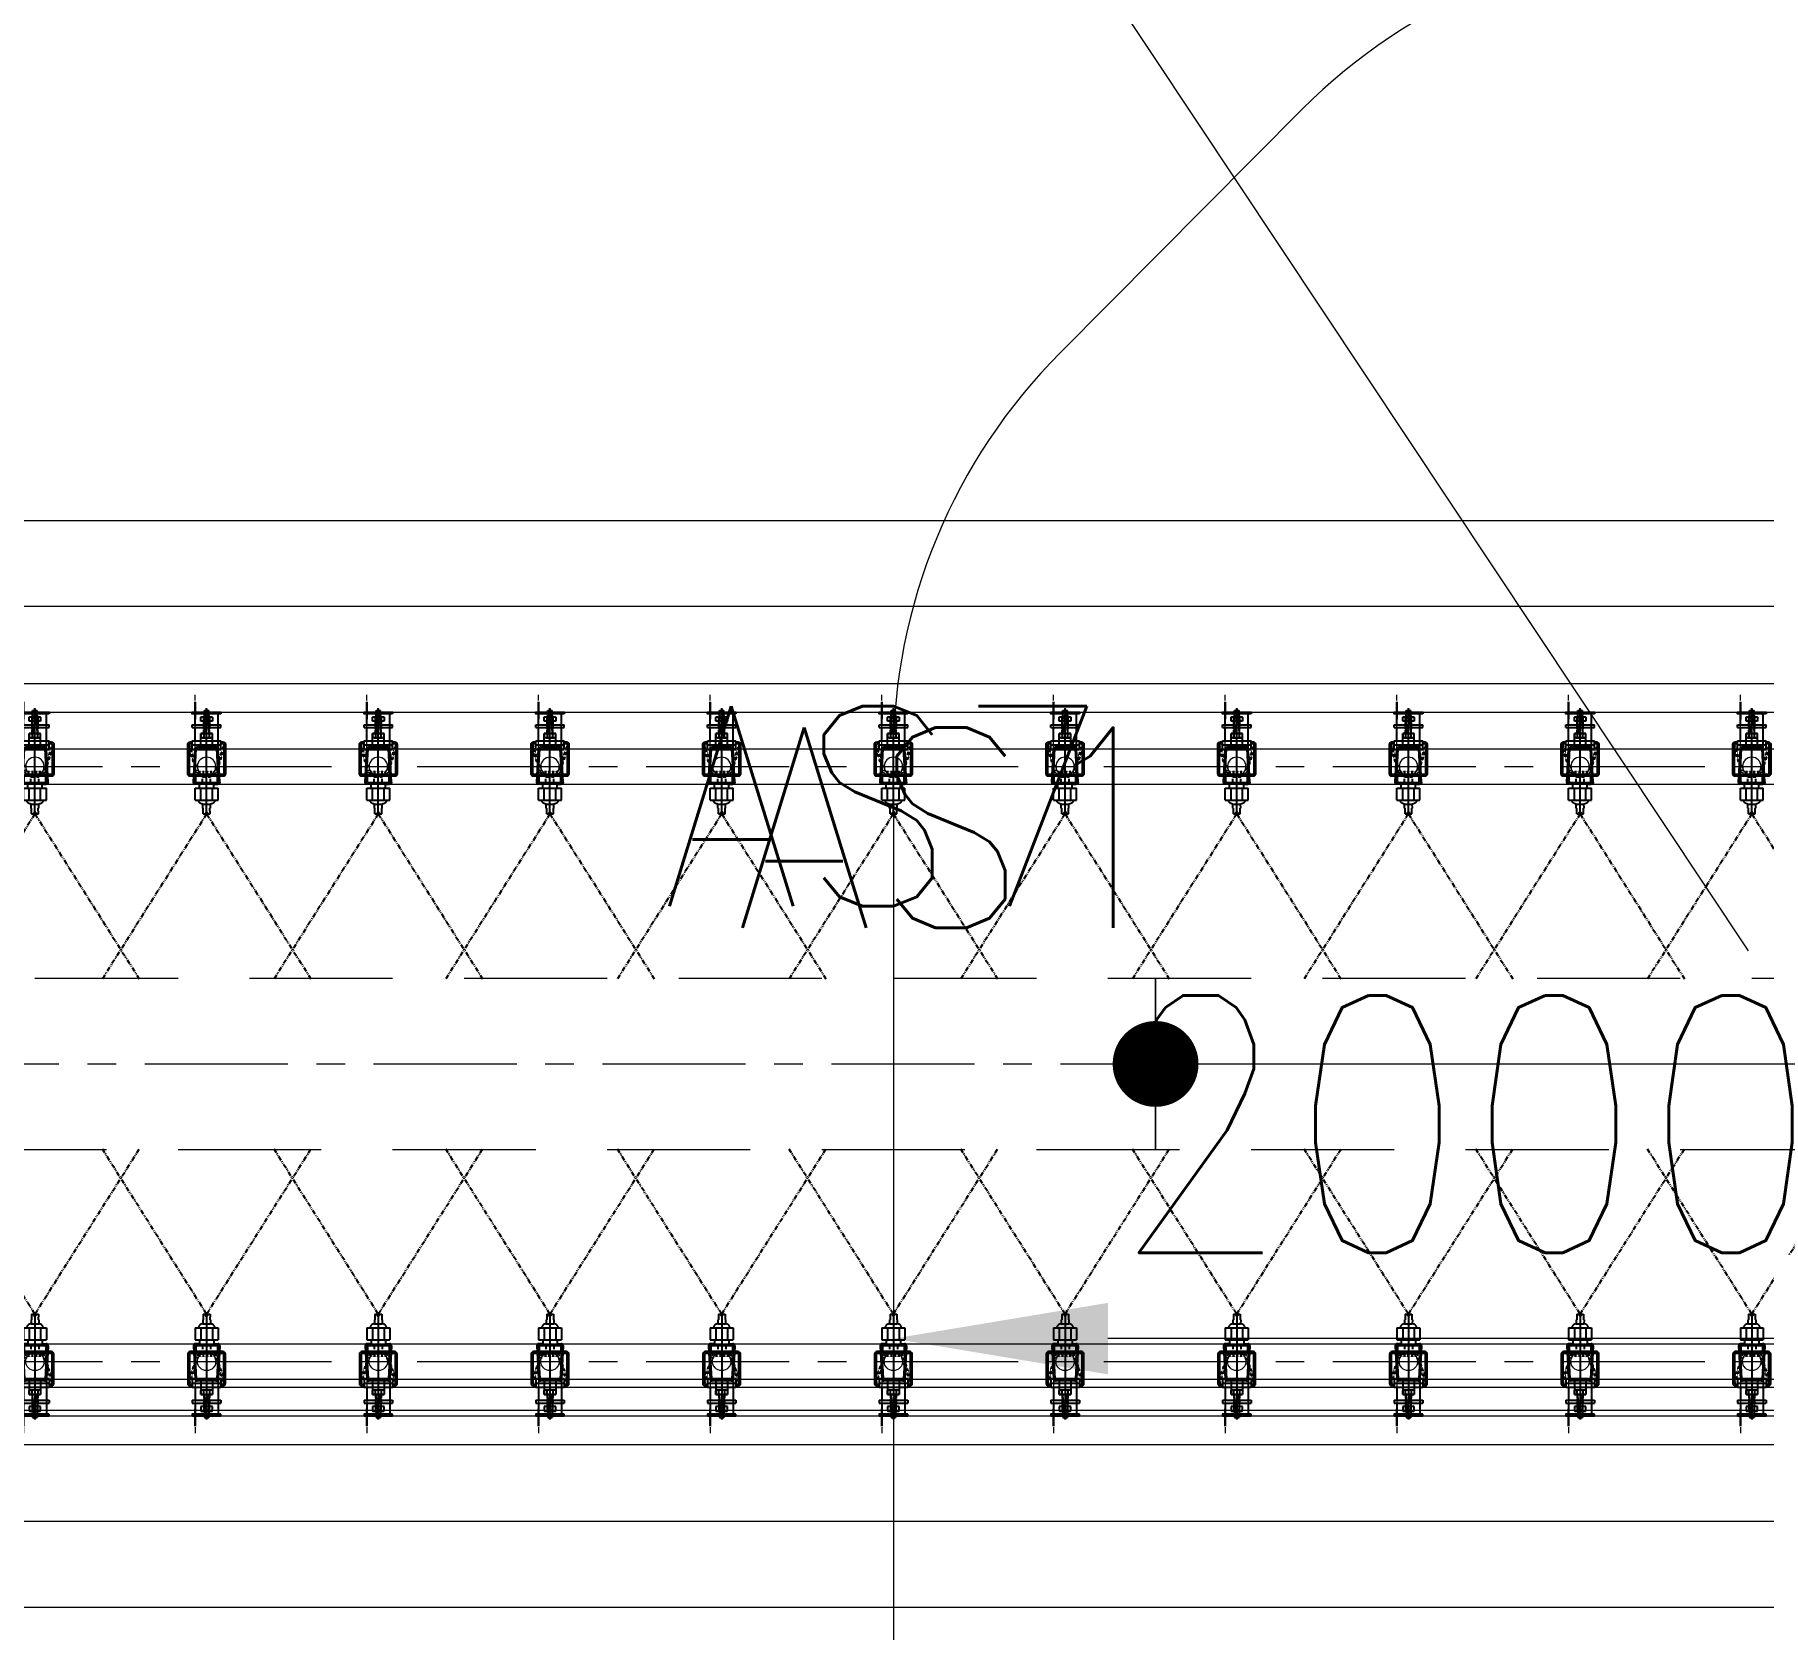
# Model space of a CAD drawing. Header units: inches. Extents: x 702888 to 852715, y 9845 to 271320.
# Drawn here: x 739328 to 742349, y 256216 to 259003 of the extents above; entities that cross this region are included whole.
import ezdxf

# ---------------------------------------------------------------- set-up
doc = ezdxf.new("R2010")
doc.units = ezdxf.units.IN
doc.header["$MEASUREMENT"] = 0
doc.header["$PDMODE"] = 34
for name, pattern in [('CENTER2', [1.125, 0.75, -0.125, 0.125, -0.125]), ('CENTERX2', [4, 2.5, -0.5, 0.5, -0.5]), ('DASHED2', [0.375, 0.25, -0.125]), ('DASHEDX2', [1.5, 1, -0.5]), ('HIDDEN', [9.525, 6.35, -3.175]), ('HIDDEN2', [0.1875, 0.125, -0.0625]), ('PHANTOM2', [31.75, 15.875, -3.175, 3.175, -3.175, 3.175, -3.175])]:
    doc.linetypes.add(name, pattern=pattern)
doc.layers.get('0').update_dxf_attribs({"lineweight": 5})
doc.layers.get('Defpoints').update_dxf_attribs({"lineweight": 5})
doc.layers.add('chain', color=2, linetype='Continuous', lineweight=5)
doc.layers.add('p7', color=253, linetype='Continuous', lineweight=5)
doc.layers.add('Nozzle', color=7, linetype='Continuous')
doc.layers.add('Riser Support', color=7, linetype='Continuous')
doc.styles.add('ROMANS', font='romans.shx', dxfattribs={"width": 0.9})
doc.styles.add('s', font='simplex.shx', dxfattribs={"width": 0.8})
doc.dimstyles.new('mahesh', dxfattribs={"dimscale": 150, "dimtxt": 3, "dimasz": 2.5, "dimexe": 1, "dimexo": 1, "dimgap": 1, "dimtad": 1, "dimdec": 1, "dimzin": 12, "dimtxsty": 's', "dimcen": 2.5, "dimclrd": 1, "dimclre": 1, "dimclrt": 1, "dimadec": 0, "dimazin": 3, "dimtfac": 1, "dimtdec": 1, "dimtmove": 0, "dimatfit": 3, "dimfxl": 1.25, "dimlwd": 13, "dimlwe": 13, "dimarcsym": 0})

# ---------------------------------------------------------------- blocks, each defined once
blk = doc.blocks.new('*D458')
at = {"layer": 'chain', "color": 1, "linetype": 'DASHEDX2', "lineweight": 13, "transparency": 16777216}
for p, q in [((29203.5, 21958.6), (29203.5, 21628.5)), ((31203.5, 21958.6), (31203.5, 21628.5)), ((30828.5, 21778.5), (29578.5, 21778.5))]:
    blk.add_line(p, q, dxfattribs=at)
at = {"layer": 'chain', "color": 1, "linetype": 'DASHEDX2', "transparency": 16777216}
for points in [[(29578.5, 21841), (29578.5, 21716), (29203.5, 21778.5)], [(30828.5, 21841), (30828.5, 21716), (31203.5, 21778.5)]]:
    blk.add_solid(points, dxfattribs=at)
at = {"layer": 'Defpoints', "color": 0, "linetype": 'DASHEDX2', "transparency": 16777216}
for p in [(29203.5, 22108.6), (31203.5, 22108.6), (29203.5, 21778.5)]:
    blk.add_point(p, dxfattribs=at)
at = {"layer": 'chain', "color": 1, "linetype": 'DASHEDX2', "transparency": 16777216, "insert": (30203.5, 22153.5), "char_height": 450, "attachment_point": 5, "style": 's'}
blk.add_mtext('2000', dxfattribs=at)
blk = doc.blocks.new('A$C4D81176E')
at = {"layer": 'Nozzle', "color": 2, "linetype": 'PHANTOM2', "ltscale": 0.5}
for q in [(361.3, 4.7), (361.3, -359.7)]:
    blk.add_line((73, -177.5), q, dxfattribs=at)
at = {"layer": 'Nozzle', "color": 1, "linetype": 'CENTER2', "ltscale": 0.25}
blk.add_line((73, -177.5), (-46.9, -177.5), dxfattribs=at)
at = {"layer": 'Nozzle', "color": 2}
for p, q in [((-43.9, -160.2), (-44, -160.6)), ((-44, -160.6), (-44, -161)), ((-44, -194), (-44, -161)), ((-43.8, -159.8), (-43.9, -160.2)), ((-43.6, -159.4), (-43.8, -159.8)), ((-43.4, -159), (-43.6, -159.4)), ((-43.1, -158.7), (-43.4, -159)), ((-42.8, -158.4), (-43.1, -158.7)), ((-42.5, -158.1), (-42.8, -158.4)), ((-42.1, -157.9), (-42.5, -158.1)), ((-41.8, -157.7), (-42.1, -157.9)), ((-41.9, -160.5), (-42, -160.7)), ((-42, -160.7), (-42, -161)), ((-42, -194), (-42, -161)), ((-41.8, -160.3), (-41.9, -160.5)), ((-41.3, -157.6), (-41.8, -157.7)), ((-41.6, -160), (-41.8, -160.3)), ((-41.5, -159.9), (-41.6, -160)), ((-41.2, -159.7), (-41.5, -159.9)), ((-40.9, -157.5), (-41.3, -157.6)), ((-41, -159.6), (-41.2, -159.7)), ((-40.8, -159.5), (-41, -159.6)), ((-40.5, -157.5), (-40.9, -157.5)), ((-40.5, -159.5), (-40.8, -159.5)), ((17.7, -154.5), (-40.5, -157.5)), ((17.7, -156.5), (-40.5, -159.5)), ((-26.3, -156.8), (-26.3, -158.8)), ((4.2, -158.5), (4.2, -196.5)), ((16.7, -158.5), (4.2, -158.5)), ((16.9, -158.5), (16.7, -158.5)), ((17.2, -158.6), (16.9, -158.5)), ((17.4, -158.7), (17.2, -158.6)), ((17.6, -158.8), (17.4, -158.7)), ((17.8, -159), (17.6, -158.8)), ((18.1, -154.5), (17.7, -154.5)), ((17.9, -156.5), (17.7, -156.5)), ((18, -159.2), (17.8, -159)), ((18.2, -156.6), (17.9, -156.5)), ((18.1, -159.5), (18, -159.2)), ((18.5, -154.6), (18.1, -154.5)), ((18.2, -159.7), (18.1, -159.5)), ((18.4, -156.7), (18.2, -156.6)), ((18.2, -160), (18.2, -159.7)), ((18.2, -160), (18.2, -195)), ((28.2, -165), (18.2, -165)), ((18.6, -156.9), (18.4, -156.7)), ((18.9, -154.7), (18.5, -154.6)), ((18.8, -157), (18.6, -156.9)), ((18.9, -157.3), (18.8, -157)), ((19.3, -154.9), (18.9, -154.7)), ((19.1, -157.5), (18.9, -157.3)), ((19.2, -157.7), (19.1, -157.5)), ((19.2, -158), (19.2, -157.7)), ((19.2, -165), (19.2, -158)), ((19.7, -155.1), (19.3, -154.9)), ((20, -155.4), (19.7, -155.1)), ((20.3, -155.7), (20, -155.4)), ((20.5, -156), (20.3, -155.7)), ((20.8, -156.4), (20.5, -156)), ((20.9, -156.8), (20.8, -156.4)), ((21.1, -157.2), (20.9, -156.8)), ((21.2, -157.6), (21.1, -157.2)), ((21.2, -158), (21.2, -157.6)), ((21.2, -165), (21.2, -158)), ((49, -157.5), (28.2, -157.5)), ((28.2, -157.5), (28.2, -197.5)), ((49, -167.5), (28.2, -167.5)), ((49, -157.5), (49, -197.5)), ((49.6, -162.9), (49, -162.7)), ((50.3, -163), (49.6, -162.9)), ((50.9, -163.3), (50.3, -163)), ((51.5, -163.6), (50.9, -163.3)), ((52.1, -164), (51.5, -163.6)), ((52.6, -164.3), (52.1, -164)), ((53.2, -164.8), (52.6, -164.3)), ((53.7, -165.2), (53.2, -164.8)), ((54.1, -165.8), (53.7, -165.2)), ((54.5, -166.3), (54.1, -165.8)), ((54.9, -166.9), (54.5, -166.3)), ((55.2, -167.5), (54.9, -166.9)), ((55.5, -168.1), (55.2, -167.5)), ((55.6, -168.7), (55.5, -168.1)), ((55.8, -169.4), (55.6, -168.7)), ((56, -170.1), (55.8, -169.4)), ((56, -170.8), (56, -170.1)), ((56, -170.8), (56, -184.3)), ((63, -170.8), (56, -170.8)), ((63, -170.8), (63, -171.7)), ((73, -171.7), (63, -171.7)), ((68.7, -177.5), (73, -174.8)), ((68.7, -177.5), (73, -180.3)), ((73, -171.7), (73, -174.8)), ((73, -180.3), (73, -183.5)), ((-44, -194), (-44, -194.4)), ((-44, -194.4), (-43.9, -194.9)), ((-43.9, -194.9), (-43.8, -195.3)), ((-43.8, -195.3), (-43.6, -195.7)), ((-43.6, -195.7), (-43.4, -196)), ((-43.4, -196), (-43.1, -196.3)), ((-43.1, -196.3), (-42.8, -196.6)), ((-42.8, -196.6), (-42.5, -196.9)), ((-42.5, -196.9), (-42.1, -197.1)), ((-42.1, -197.1), (-41.8, -197.3)), ((-42, -194), (-42, -194.3)), ((-42, -194.3), (-41.9, -194.5)), ((-41.9, -194.5), (-41.8, -194.8)), ((-41.8, -194.8), (-41.6, -195)), ((-41.8, -197.3), (-41.3, -197.4)), ((-41.6, -195), (-41.5, -195.2)), ((-41.5, -195.2), (-41.2, -195.3)), ((-41.3, -197.4), (-40.9, -197.5)), ((-41.2, -195.3), (-41, -195.5)), ((-41, -195.5), (-40.8, -195.5)), ((-40.9, -197.5), (-40.5, -197.5)), ((-40.8, -195.5), (-40.5, -195.5)), ((17.7, -198.5), (-40.5, -195.5)), ((17.7, -200.5), (-40.5, -197.5)), ((-26.3, -196.2), (-26.3, -198.3)), ((16.7, -196.5), (4.2, -196.5)), ((16.7, -196.5), (16.9, -196.5)), ((16.7, -196.5), (16.9, -196.5)), ((16.9, -196.5), (17.2, -196.4)), ((16.9, -196.5), (17.2, -196.4)), ((17.2, -196.4), (17.4, -196.3)), ((17.2, -196.4), (17.4, -196.3)), ((17.4, -196.3), (17.6, -196.2)), ((17.4, -196.3), (17.6, -196.2)), ((17.6, -196.2), (17.8, -196)), ((17.6, -196.2), (17.8, -196)), ((17.7, -198.5), (17.9, -198.5)), ((17.7, -200.5), (18.1, -200.5)), ((17.8, -196), (18, -195.8)), ((17.8, -196), (18, -195.8)), ((17.9, -198.5), (18.2, -198.5)), ((18, -195.8), (18.1, -195.5)), ((18, -195.8), (18.1, -195.5)), ((18.1, -195.5), (18.2, -195.3)), ((18.1, -195.5), (18.2, -195.3)), ((18.1, -200.5), (18.5, -200.4)), ((28.2, -190), (18.2, -190)), ((18.2, -195.3), (18.2, -195)), ((18.2, -195.3), (18.2, -195)), ((18.2, -198.5), (18.4, -198.3)), ((18.4, -198.3), (18.6, -198.2)), ((18.5, -200.4), (18.9, -200.3)), ((18.6, -198.2), (18.8, -198)), ((18.8, -198), (18.9, -197.8)), ((18.9, -197.8), (19.1, -197.5)), ((18.9, -200.3), (19.3, -200.1)), ((19.1, -197.5), (19.2, -197.3)), ((19.2, -190), (19.2, -197)), ((19.2, -197.3), (19.2, -197)), ((19.3, -200.1), (19.7, -199.9)), ((19.7, -199.9), (20, -199.6)), ((20, -199.6), (20.3, -199.3)), ((20.3, -199.3), (20.5, -199)), ((20.5, -199), (20.8, -198.7)), ((20.8, -198.7), (20.9, -198.3)), ((20.9, -198.3), (21.1, -197.9)), ((21.1, -197.9), (21.2, -197.4)), ((21.2, -190), (21.2, -197)), ((21.2, -197.4), (21.2, -197)), ((49, -187.5), (28.2, -187.5)), ((49, -197.5), (28.2, -197.5)), ((49, -192.3), (49.6, -192.2)), ((49.6, -192.2), (50.3, -192)), ((50.3, -192), (50.9, -191.7)), ((50.9, -191.7), (51.5, -191.4)), ((51.5, -191.4), (52.1, -191.1)), ((52.1, -191.1), (52.6, -190.7)), ((52.6, -190.7), (53.2, -190.3)), ((53.2, -190.3), (53.7, -189.8)), ((53.7, -189.8), (54.1, -189.3)), ((54.1, -189.3), (54.5, -188.7)), ((54.5, -188.7), (54.9, -188.2)), ((54.9, -188.2), (55.2, -187.6)), ((55.2, -187.6), (55.4, -187)), ((55.4, -187), (55.6, -186.3)), ((55.6, -186.3), (55.8, -185.7)), ((55.8, -185.7), (55.9, -185)), ((55.9, -185), (56, -184.3)), ((63, -184.4), (56, -184.3)), ((73, -183.5), (63, -183.4)), ((63, -183.4), (63, -184.4))]:
    blk.add_line(p, q, dxfattribs=at)
at = {"layer": 'Nozzle', "color": 8, "linetype": 'HIDDEN'}
for p, q in [((8.2, -170.5), (8.2, -184.5)), ((18.2, -170.5), (8.2, -170.5)), ((18.2, -184.5), (8.2, -184.5))]:
    blk.add_line(p, q, dxfattribs=at)
blk = doc.blocks.new('*U55')
at = {"layer": 'chain', "color": 7, "linetype": 'Continuous'}
blk.add_line((-20, -152.9, 0), (-20, -215, 0), dxfattribs=at)
at = {"layer": 'chain', "color": 5, "linetype": 'DASHEDX2'}
blk.add_line((-20, -238.1, 0), (-20, -248.1, 0), dxfattribs=at)
at = {"layer": 'chain', "color": 7, "linetype": 'Continuous'}
blk.add_circle((0, -123, 0), 16.1, dxfattribs=at)
at = {"layer": 'Riser Support', "color": 1, "linetype": 'CENTER2'}
blk.add_line((0, -139.1, 0), (0, -224.7, 0), dxfattribs=at)
at = {"layer": 'Riser Support', "color": 11}
for p, q in [((-25, -152.9, 0), (-25, -167.9, 0)), ((-25, -152.9, 0), (25, -152.9, 0)), ((-25, -160.9, 0), (25, -160.9, 0)), ((-25, -167.9, 0), (25, -167.9, 0)), ((-20, -167.9, 0), (-20, -190.9, 0)), ((-10, -152.9, 0), (-10, -180.9, 0)), ((-10, -180.9, 0), (-10, -173.7, 0)), ((-10, -180.9, 0), (10, -180.9, 0)), ((10, -180.9, 0), (-10, -180.9, 0)), ((-7.5, -172.9, 0), (7.5, -172.9, 0)), ((-5, -180.9, 0), (-5, -173.7, 0)), ((-4, -195.9, 0), (-4, -180.9, 0)), ((4, -195.9, 0), (4, -180.9, 0)), ((5, -173.7, 0), (5, -180.9, 0)), ((10, -152.9, 0), (10, -180.9, 0)), ((10, -173.7, 0), (10, -180.9, 0)), ((20, -167.9, 0), (20, -190.9, 0)), ((25, -152.9, 0), (25, -167.9, 0)), ((-25, -190.9, 0), (-25, -195.9, 0)), ((-25, -190.9, 0), (25, -190.9, 0)), ((-25, -195.9, 0), (25, -195.9, 0)), ((-10, -201.9, 0), (-10, -209.2, 0)), ((10, -201.9, 0), (-10, -201.9, 0)), ((-7.5, -209.9, 0), (7.5, -209.9, 0)), ((-5, -189, 0), (-5, -209.2, 0)), ((-4, -185.9, 0), (-4, -220.9, 0)), ((4, -185.9, 0), (4, -220.9, 0)), ((5, -209.2, 0), (5, -189, 0)), ((10, -209.2, 0), (10, -201.9, 0)), ((25, -190.9, 0), (25, -195.9, 0)), ((-4, -220.9, 0), (4, -220.9, 0))]:
    blk.add_line(p, q, dxfattribs=at)
at = {"layer": 'Riser Support', "color": 11, "linetype": 'HIDDEN'}
for p, q in [((-5, -180.9, 0), (-5, -195.9, 0)), ((5, -180.9, 0), (5, -195.9, 0))]:
    blk.add_line(p, q, dxfattribs=at)
at = {"layer": 'Riser Support'}
for p, q in [((20, -152.9, 0), (20, -215, 0)), ((-20, -195.9, 0), (-20, -235.9, 0)), ((-20, -195.9, 0), (20, -195.9, 0)), ((-20, -235.9, 0), (-20, -205.9, 0)), ((-4, -211.9, 0), (-4, -205.9, 0)), ((4, -211.9, 0), (4, -205.9, 0))]:
    blk.add_line(p, q, dxfattribs=at)
at = {"layer": 'Riser Support', "color": 1, "linetype": 'CENTER2', "ltscale": 200}
blk.add_line((0, -223.9, 0), (0, -193.9, 0), dxfattribs=at)
at = {"layer": 'Riser Support', "elevation": 0}
for points in [[(25, -165.9), (28.5, -165.9, 0.414214), (33, -161.4), (33, -110.4, 0.414214), (28.5, -105.9), (-28.5, -105.9, 0.414214), (-33, -110.4), (-33, -161.4, 0.414214), (-28.5, -165.9), (-25, -165.9)], [(25, -162.9), (28.5, -162.9, 0.414214), (30, -161.4), (30, -110.4, 0.414214), (28.5, -108.9), (-28.5, -108.9, 0.414214), (-30, -110.4), (-30, -161.4, 0.414214), (-28.5, -162.9), (-25, -162.9)]]:
    blk.add_lwpolyline(points, format="xyb", dxfattribs=at)
at = {"layer": 'Riser Support', "linetype": 'HIDDEN2', "ltscale": 0.75, "elevation": 0}
for points in [[(25, -165.9), (28.5, -165.9, 0.414214), (33, -161.4), (18, -115.4, 0.414214), (13.5, -110.9), (-13.5, -110.9, 0.414214), (-18, -115.4), (-33, -161.4, 0.414214), (-28.5, -165.9), (-25, -165.9)], [(25, -162.9), (28.5, -162.9, 0.414214), (30, -161.4), (15, -115.4, 0.414214), (13.5, -113.9), (-13.5, -113.9, 0.414214), (-15, -115.4), (-30, -161.4, 0.414214), (-28.5, -162.9), (-25, -162.9)]]:
    blk.add_lwpolyline(points, format="xyb", dxfattribs=at)
at = {"layer": 'Riser Support', "elevation": 0}
blk.add_lwpolyline([(25, -215), (-25, -215), (-25, -218), (25, -218), (25, -215)], dxfattribs=at)
at = {"layer": 'Riser Support', "color": 11}
for centre, radius, start, end in [((-7.5, -177.4, 0), 4.44, 55.6903, 124.3097), ((0, -189.5, 0), 16.6, 72.4519, 107.5481), ((7.5, -177.4, 0), 4.44, 55.6903, 124.3097), ((-7.5, -205.5, 0), 4.44, 235.6903, 304.3097), ((0, -193.4, 0), 16.6, 252.4519, 287.5481), ((7.5, -205.5, 0), 4.44, 235.6903, 304.3097)]:
    blk.add_arc(centre, radius, start, end, dxfattribs=at)
at = {"color": 0, "linetype": 'ByBlock', "lineweight": -2, "extrusion": (0, 0, -1), "xscale": -1, "zscale": -1, "rotation": 270}
blk.add_blockref('A$C4D81176E', (177.5, -113.2, 0), dxfattribs=at)
blk = doc.blocks.new('*U75')
at = {"layer": 'chain', "color": 0, "linetype": 'ByBlock', "lineweight": -2, "transparency": 16777216}
for p in [(10200, 0), (10500, 0), (10800, 0), (11100, 0), (11400, 0), (11700, 0), (12000, 0), (12300, 0), (12600, 0), (12900, 0), (13200, 0)]:
    blk.add_blockref('*U55', p, dxfattribs=at)
blk = doc.blocks.new('*U66')
at = {"layer": 'chain', "color": 7, "linetype": 'Continuous'}
blk.add_line((-20, -152.9, 0), (-20, -215, 0), dxfattribs=at)
at = {"layer": 'chain', "color": 5, "linetype": 'DASHEDX2'}
blk.add_line((-20, -238.1, 0), (-20, -248.1, 0), dxfattribs=at)
at = {"layer": 'chain', "color": 7, "linetype": 'Continuous'}
blk.add_circle((0, -123, 0), 16.1, dxfattribs=at)
at = {"layer": 'Riser Support', "color": 1, "linetype": 'CENTER2'}
blk.add_line((0, -139.1, 0), (0, -224.7, 0), dxfattribs=at)
at = {"layer": 'Riser Support', "color": 11}
for p, q in [((-25, -152.9, 0), (-25, -167.9, 0)), ((-25, -152.9, 0), (25, -152.9, 0)), ((-25, -160.9, 0), (25, -160.9, 0)), ((-25, -167.9, 0), (25, -167.9, 0)), ((-20, -167.9, 0), (-20, -190.9, 0)), ((-10, -152.9, 0), (-10, -180.9, 0)), ((-10, -180.9, 0), (-10, -173.7, 0)), ((-10, -180.9, 0), (10, -180.9, 0)), ((10, -180.9, 0), (-10, -180.9, 0)), ((-7.5, -172.9, 0), (7.5, -172.9, 0)), ((-5, -180.9, 0), (-5, -173.7, 0)), ((-4, -195.9, 0), (-4, -180.9, 0)), ((4, -195.9, 0), (4, -180.9, 0)), ((5, -173.7, 0), (5, -180.9, 0)), ((10, -152.9, 0), (10, -180.9, 0)), ((10, -173.7, 0), (10, -180.9, 0)), ((20, -167.9, 0), (20, -190.9, 0)), ((25, -152.9, 0), (25, -167.9, 0)), ((-25, -190.9, 0), (-25, -195.9, 0)), ((-25, -190.9, 0), (25, -190.9, 0)), ((-25, -195.9, 0), (25, -195.9, 0)), ((-10, -201.9, 0), (-10, -209.2, 0)), ((10, -201.9, 0), (-10, -201.9, 0)), ((-7.5, -209.9, 0), (7.5, -209.9, 0)), ((-5, -189, 0), (-5, -209.2, 0)), ((-4, -185.9, 0), (-4, -220.9, 0)), ((4, -185.9, 0), (4, -220.9, 0)), ((5, -209.2, 0), (5, -189, 0)), ((10, -209.2, 0), (10, -201.9, 0)), ((25, -190.9, 0), (25, -195.9, 0)), ((-4, -220.9, 0), (4, -220.9, 0))]:
    blk.add_line(p, q, dxfattribs=at)
at = {"layer": 'Riser Support', "color": 11, "linetype": 'HIDDEN'}
for p, q in [((-5, -180.9, 0), (-5, -195.9, 0)), ((5, -180.9, 0), (5, -195.9, 0))]:
    blk.add_line(p, q, dxfattribs=at)
at = {"layer": 'Riser Support'}
for p, q in [((20, -152.9, 0), (20, -215, 0)), ((-20, -195.9, 0), (-20, -235.9, 0)), ((-20, -195.9, 0), (20, -195.9, 0)), ((-20, -235.9, 0), (-20, -205.9, 0)), ((-4, -211.9, 0), (-4, -205.9, 0)), ((4, -211.9, 0), (4, -205.9, 0))]:
    blk.add_line(p, q, dxfattribs=at)
at = {"layer": 'Riser Support', "color": 1, "linetype": 'CENTER2', "ltscale": 200}
blk.add_line((0, -223.9, 0), (0, -193.9, 0), dxfattribs=at)
at = {"layer": 'Riser Support', "elevation": 0}
for points in [[(25, -165.9), (28.5, -165.9, 0.414214), (33, -161.4), (33, -110.4, 0.414214), (28.5, -105.9), (-28.5, -105.9, 0.414214), (-33, -110.4), (-33, -161.4, 0.414214), (-28.5, -165.9), (-25, -165.9)], [(25, -162.9), (28.5, -162.9, 0.414214), (30, -161.4), (30, -110.4, 0.414214), (28.5, -108.9), (-28.5, -108.9, 0.414214), (-30, -110.4), (-30, -161.4, 0.414214), (-28.5, -162.9), (-25, -162.9)]]:
    blk.add_lwpolyline(points, format="xyb", dxfattribs=at)
at = {"layer": 'Riser Support', "linetype": 'HIDDEN2', "ltscale": 0.75, "elevation": 0}
for points in [[(25, -165.9), (28.5, -165.9, 0.414214), (33, -161.4), (18, -115.4, 0.414214), (13.5, -110.9), (-13.5, -110.9, 0.414214), (-18, -115.4), (-33, -161.4, 0.414214), (-28.5, -165.9), (-25, -165.9)], [(25, -162.9), (28.5, -162.9, 0.414214), (30, -161.4), (15, -115.4, 0.414214), (13.5, -113.9), (-13.5, -113.9, 0.414214), (-15, -115.4), (-30, -161.4, 0.414214), (-28.5, -162.9), (-25, -162.9)]]:
    blk.add_lwpolyline(points, format="xyb", dxfattribs=at)
at = {"layer": 'Riser Support', "elevation": 0}
blk.add_lwpolyline([(25, -215), (-25, -215), (-25, -218), (25, -218), (25, -215)], dxfattribs=at)
at = {"layer": 'Riser Support', "color": 11}
for centre, radius, start, end in [((-7.5, -177.4, 0), 4.44, 55.6903, 124.3097), ((0, -189.5, 0), 16.6, 72.4519, 107.5481), ((7.5, -177.4, 0), 4.44, 55.6903, 124.3097), ((-7.5, -205.5, 0), 4.44, 235.6903, 304.3097), ((0, -193.4, 0), 16.6, 252.4519, 287.5481), ((7.5, -205.5, 0), 4.44, 235.6903, 304.3097)]:
    blk.add_arc(centre, radius, start, end, dxfattribs=at)
at = {"color": 0, "linetype": 'ByBlock', "lineweight": -2, "extrusion": (0, 0, -1), "xscale": -1, "zscale": -1, "rotation": 270}
blk.add_blockref('A$C4D81176E', (177.5, -113.2, 0), dxfattribs=at)
blk = doc.blocks.new('*U47')
at = {"layer": 'chain', "color": 0, "linetype": 'ByBlock', "lineweight": -2, "transparency": 16777216}
for p in [(10500, 0), (10800, 0), (11100, 0), (11400, 0), (11700, 0), (12000, 0), (12300, 0), (12600, 0), (12900, 0), (13200, 0), (13500, 0)]:
    blk.add_blockref('*U66', p, dxfattribs=at)
blk = doc.blocks.new('*U60')
at = {"layer": 'chain', "color": 7, "linetype": 'Continuous'}
blk.add_line((-20, -152.9, 0), (-20, -215, 0), dxfattribs=at)
at = {"layer": 'chain', "color": 5, "linetype": 'DASHEDX2'}
blk.add_line((-20, -238.1, 0), (-20, -248.1, 0), dxfattribs=at)
at = {"layer": 'chain', "color": 7, "linetype": 'Continuous'}
blk.add_circle((0, -123, 0), 16.1, dxfattribs=at)
at = {"layer": 'Riser Support', "color": 1, "linetype": 'CENTER2'}
blk.add_line((0, -139.1, 0), (0, -224.7, 0), dxfattribs=at)
at = {"layer": 'Riser Support', "color": 11}
for p, q in [((-25, -152.9, 0), (-25, -167.9, 0)), ((-25, -152.9, 0), (25, -152.9, 0)), ((-25, -160.9, 0), (25, -160.9, 0)), ((-25, -167.9, 0), (25, -167.9, 0)), ((-20, -167.9, 0), (-20, -190.9, 0)), ((-10, -152.9, 0), (-10, -180.9, 0)), ((-10, -180.9, 0), (-10, -173.7, 0)), ((-10, -180.9, 0), (10, -180.9, 0)), ((10, -180.9, 0), (-10, -180.9, 0)), ((-7.5, -172.9, 0), (7.5, -172.9, 0)), ((-5, -180.9, 0), (-5, -173.7, 0)), ((-4, -195.9, 0), (-4, -180.9, 0)), ((4, -195.9, 0), (4, -180.9, 0)), ((5, -173.7, 0), (5, -180.9, 0)), ((10, -152.9, 0), (10, -180.9, 0)), ((10, -173.7, 0), (10, -180.9, 0)), ((20, -167.9, 0), (20, -190.9, 0)), ((25, -152.9, 0), (25, -167.9, 0)), ((-25, -190.9, 0), (-25, -195.9, 0)), ((-25, -190.9, 0), (25, -190.9, 0)), ((-25, -195.9, 0), (25, -195.9, 0)), ((-10, -201.9, 0), (-10, -209.2, 0)), ((10, -201.9, 0), (-10, -201.9, 0)), ((-7.5, -209.9, 0), (7.5, -209.9, 0)), ((-5, -189, 0), (-5, -209.2, 0)), ((-4, -185.9, 0), (-4, -220.9, 0)), ((4, -185.9, 0), (4, -220.9, 0)), ((5, -209.2, 0), (5, -189, 0)), ((10, -209.2, 0), (10, -201.9, 0)), ((25, -190.9, 0), (25, -195.9, 0)), ((-4, -220.9, 0), (4, -220.9, 0))]:
    blk.add_line(p, q, dxfattribs=at)
at = {"layer": 'Riser Support', "color": 11, "linetype": 'HIDDEN'}
for p, q in [((-5, -180.9, 0), (-5, -195.9, 0)), ((5, -180.9, 0), (5, -195.9, 0))]:
    blk.add_line(p, q, dxfattribs=at)
at = {"layer": 'Riser Support'}
for p, q in [((20, -152.9, 0), (20, -215, 0)), ((-20, -195.9, 0), (-20, -235.9, 0)), ((-20, -195.9, 0), (20, -195.9, 0)), ((-20, -235.9, 0), (-20, -205.9, 0)), ((-4, -211.9, 0), (-4, -205.9, 0)), ((4, -211.9, 0), (4, -205.9, 0))]:
    blk.add_line(p, q, dxfattribs=at)
at = {"layer": 'Riser Support', "color": 1, "linetype": 'CENTER2', "ltscale": 200}
blk.add_line((0, -223.9, 0), (0, -193.9, 0), dxfattribs=at)
at = {"layer": 'Riser Support', "elevation": 0}
for points in [[(25, -165.9), (28.5, -165.9, 0.414214), (33, -161.4), (33, -110.4, 0.414214), (28.5, -105.9), (-28.5, -105.9, 0.414214), (-33, -110.4), (-33, -161.4, 0.414214), (-28.5, -165.9), (-25, -165.9)], [(25, -162.9), (28.5, -162.9, 0.414214), (30, -161.4), (30, -110.4, 0.414214), (28.5, -108.9), (-28.5, -108.9, 0.414214), (-30, -110.4), (-30, -161.4, 0.414214), (-28.5, -162.9), (-25, -162.9)]]:
    blk.add_lwpolyline(points, format="xyb", dxfattribs=at)
at = {"layer": 'Riser Support', "linetype": 'HIDDEN2', "ltscale": 0.75, "elevation": 0}
for points in [[(25, -165.9), (28.5, -165.9, 0.414214), (33, -161.4), (18, -115.4, 0.414214), (13.5, -110.9), (-13.5, -110.9, 0.414214), (-18, -115.4), (-33, -161.4, 0.414214), (-28.5, -165.9), (-25, -165.9)], [(25, -162.9), (28.5, -162.9, 0.414214), (30, -161.4), (15, -115.4, 0.414214), (13.5, -113.9), (-13.5, -113.9, 0.414214), (-15, -115.4), (-30, -161.4, 0.414214), (-28.5, -162.9), (-25, -162.9)]]:
    blk.add_lwpolyline(points, format="xyb", dxfattribs=at)
at = {"layer": 'Riser Support', "elevation": 0}
blk.add_lwpolyline([(25, -215), (-25, -215), (-25, -218), (25, -218), (25, -215)], dxfattribs=at)
at = {"layer": 'Riser Support', "color": 11}
for centre, radius, start, end in [((-7.5, -177.4, 0), 4.44, 55.6903, 124.3097), ((0, -189.5, 0), 16.6, 72.4519, 107.5481), ((7.5, -177.4, 0), 4.44, 55.6903, 124.3097), ((-7.5, -205.5, 0), 4.44, 235.6903, 304.3097), ((0, -193.4, 0), 16.6, 252.4519, 287.5481), ((7.5, -205.5, 0), 4.44, 235.6903, 304.3097)]:
    blk.add_arc(centre, radius, start, end, dxfattribs=at)
at = {"color": 0, "linetype": 'ByBlock', "lineweight": -2, "extrusion": (0, 0, -1), "xscale": -1, "zscale": -1, "rotation": 270}
blk.add_blockref('A$C4D81176E', (177.5, -113.2, 0), dxfattribs=at)
blk = doc.blocks.new('*U70')
at = {"layer": 'chain', "color": 0, "linetype": 'ByBlock', "lineweight": -2, "transparency": 16777216}
for p in [(10200, 0), (10500, 0), (10800, 0), (11100, 0), (11400, 0), (11700, 0), (12000, 0), (12300, 0), (12600, 0), (12900, 0), (13200, 0)]:
    blk.add_blockref('*U60', p, dxfattribs=at)
blk = doc.blocks.new('*U53')
at = {"layer": 'chain', "color": 7, "linetype": 'Continuous'}
blk.add_line((-20, -152.9, 0), (-20, -215, 0), dxfattribs=at)
at = {"layer": 'chain', "color": 5, "linetype": 'DASHEDX2'}
blk.add_line((-20, -238.1, 0), (-20, -248.1, 0), dxfattribs=at)
at = {"layer": 'chain', "color": 7, "linetype": 'Continuous'}
blk.add_circle((0, -123, 0), 16.1, dxfattribs=at)
at = {"layer": 'Riser Support', "color": 1, "linetype": 'CENTER2'}
blk.add_line((0, -139.1, 0), (0, -224.7, 0), dxfattribs=at)
at = {"layer": 'Riser Support', "color": 11}
for p, q in [((-25, -152.9, 0), (-25, -167.9, 0)), ((-25, -152.9, 0), (25, -152.9, 0)), ((-25, -160.9, 0), (25, -160.9, 0)), ((-25, -167.9, 0), (25, -167.9, 0)), ((-20, -167.9, 0), (-20, -190.9, 0)), ((-10, -152.9, 0), (-10, -180.9, 0)), ((-10, -180.9, 0), (-10, -173.7, 0)), ((-10, -180.9, 0), (10, -180.9, 0)), ((10, -180.9, 0), (-10, -180.9, 0)), ((-7.5, -172.9, 0), (7.5, -172.9, 0)), ((-5, -180.9, 0), (-5, -173.7, 0)), ((-4, -195.9, 0), (-4, -180.9, 0)), ((4, -195.9, 0), (4, -180.9, 0)), ((5, -173.7, 0), (5, -180.9, 0)), ((10, -152.9, 0), (10, -180.9, 0)), ((10, -173.7, 0), (10, -180.9, 0)), ((20, -167.9, 0), (20, -190.9, 0)), ((25, -152.9, 0), (25, -167.9, 0)), ((-25, -190.9, 0), (-25, -195.9, 0)), ((-25, -190.9, 0), (25, -190.9, 0)), ((-25, -195.9, 0), (25, -195.9, 0)), ((-10, -201.9, 0), (-10, -209.2, 0)), ((10, -201.9, 0), (-10, -201.9, 0)), ((-7.5, -209.9, 0), (7.5, -209.9, 0)), ((-5, -189, 0), (-5, -209.2, 0)), ((-4, -185.9, 0), (-4, -220.9, 0)), ((4, -185.9, 0), (4, -220.9, 0)), ((5, -209.2, 0), (5, -189, 0)), ((10, -209.2, 0), (10, -201.9, 0)), ((25, -190.9, 0), (25, -195.9, 0)), ((-4, -220.9, 0), (4, -220.9, 0))]:
    blk.add_line(p, q, dxfattribs=at)
at = {"layer": 'Riser Support', "color": 11, "linetype": 'HIDDEN'}
for p, q in [((-5, -180.9, 0), (-5, -195.9, 0)), ((5, -180.9, 0), (5, -195.9, 0))]:
    blk.add_line(p, q, dxfattribs=at)
at = {"layer": 'Riser Support'}
for p, q in [((20, -152.9, 0), (20, -215, 0)), ((-20, -195.9, 0), (-20, -235.9, 0)), ((-20, -195.9, 0), (20, -195.9, 0)), ((-20, -235.9, 0), (-20, -205.9, 0)), ((-4, -211.9, 0), (-4, -205.9, 0)), ((4, -211.9, 0), (4, -205.9, 0))]:
    blk.add_line(p, q, dxfattribs=at)
at = {"layer": 'Riser Support', "color": 1, "linetype": 'CENTER2', "ltscale": 200}
blk.add_line((0, -223.9, 0), (0, -193.9, 0), dxfattribs=at)
at = {"layer": 'Riser Support', "elevation": 0}
for points in [[(25, -165.9), (28.5, -165.9, 0.414214), (33, -161.4), (33, -110.4, 0.414214), (28.5, -105.9), (-28.5, -105.9, 0.414214), (-33, -110.4), (-33, -161.4, 0.414214), (-28.5, -165.9), (-25, -165.9)], [(25, -162.9), (28.5, -162.9, 0.414214), (30, -161.4), (30, -110.4, 0.414214), (28.5, -108.9), (-28.5, -108.9, 0.414214), (-30, -110.4), (-30, -161.4, 0.414214), (-28.5, -162.9), (-25, -162.9)]]:
    blk.add_lwpolyline(points, format="xyb", dxfattribs=at)
at = {"layer": 'Riser Support', "linetype": 'HIDDEN2', "ltscale": 0.75, "elevation": 0}
for points in [[(25, -165.9), (28.5, -165.9, 0.414214), (33, -161.4), (18, -115.4, 0.414214), (13.5, -110.9), (-13.5, -110.9, 0.414214), (-18, -115.4), (-33, -161.4, 0.414214), (-28.5, -165.9), (-25, -165.9)], [(25, -162.9), (28.5, -162.9, 0.414214), (30, -161.4), (15, -115.4, 0.414214), (13.5, -113.9), (-13.5, -113.9, 0.414214), (-15, -115.4), (-30, -161.4, 0.414214), (-28.5, -162.9), (-25, -162.9)]]:
    blk.add_lwpolyline(points, format="xyb", dxfattribs=at)
at = {"layer": 'Riser Support', "elevation": 0}
blk.add_lwpolyline([(25, -215), (-25, -215), (-25, -218), (25, -218), (25, -215)], dxfattribs=at)
at = {"layer": 'Riser Support', "color": 11}
for centre, radius, start, end in [((-7.5, -177.4, 0), 4.44, 55.6903, 124.3097), ((0, -189.5, 0), 16.6, 72.4519, 107.5481), ((7.5, -177.4, 0), 4.44, 55.6903, 124.3097), ((-7.5, -205.5, 0), 4.44, 235.6903, 304.3097), ((0, -193.4, 0), 16.6, 252.4519, 287.5481), ((7.5, -205.5, 0), 4.44, 235.6903, 304.3097)]:
    blk.add_arc(centre, radius, start, end, dxfattribs=at)
at = {"color": 0, "linetype": 'ByBlock', "lineweight": -2, "extrusion": (0, 0, -1), "xscale": -1, "zscale": -1, "rotation": 270}
blk.add_blockref('A$C4D81176E', (177.5, -113.2, 0), dxfattribs=at)
blk = doc.blocks.new('*U57')
at = {"layer": 'chain', "color": 0, "linetype": 'ByBlock', "lineweight": -2, "transparency": 16777216}
for p in [(10500, 0), (10800, 0), (11100, 0), (11400, 0), (11700, 0), (12000, 0), (12300, 0), (12600, 0), (12900, 0), (13200, 0), (13500, 0)]:
    blk.add_blockref('*U53', p, dxfattribs=at)
blk = doc.blocks.new('A$C76b9bb42')
for p, q in [((15028.5667, 23208.6232), (31853.5667, 23208.6232)), ((15178.5667, 23058.6232), (31703.5667, 23058.6232)), ((31703.5667, 21458.6232), (15178.5667, 21458.6232)), ((31853.5667, 21308.6232), (15028.5667, 21308.6232))]:
    blk.add_line(p, q)
at = {"color": 1, "linetype": 'CENTERX2', "ltscale": 100}
for p, q in [((16371.5667, 22778.6232), (31203.523, 22778.6232)), ((19095.3667, 22258.6232), (34602.5411, 22258.6232)), ((16371.5667, 21738.6232), (31203.523, 21738.6232))]:
    blk.add_line(p, q, dxfattribs=at)
at = {"color": 1, "linetype": 'DASHED2'}
for p, q in [((29661.7667, 22408.6232), (29661.7667, 22108.6232)), ((29661.7667, 22108.6232), (29661.7667, 22408.6232))]:
    blk.add_line(p, q, dxfattribs=at)
at = {"color": 1, "linetype": 'DASHED2', "ltscale": 1000}
blk.add_lwpolyline([(31203.523, 22108.6232), (17203.523, 22108.6232), (17203.523, 22408.6232), (31203.523, 22408.6232)], close=True, dxfattribs=at)
at = {"layer": 'chain', "color": 3}
for p, q in [((29918.2133, 23927.7321), (29495.5213, 23501.8958)), ((16516.9569, 22809.6232), (31422.4679, 22809.6232)), ((29203.523, 22818.4112), (29203.523, 12868.6232)), ((16516.9569, 22747.6232), (31422.4679, 22747.6232)), ((16516.9569, 21769.6232), (31368.6328, 21769.6232)), ((16516.9569, 21707.6232), (31368.6328, 21707.6232))]:
    blk.add_line(p, q, dxfattribs=at)
at = {"layer": 'chain', "color": 5, "linetype": 'DASHEDX2'}
for p, q in [((16984.5781, 22923.6232), (31422.4679, 22923.6232)), ((16984.5781, 22873.6232), (31422.4679, 22873.6232)), ((16984.5781, 21643.6232), (31422.4679, 21643.6232)), ((16984.5781, 21593.6232), (31422.4679, 21593.6232))]:
    blk.add_line(p, q, dxfattribs=at)
at = {"layer": 'chain', "color": 1}
blk.add_line((29661.7667, 22258.6232), (30854.783, 22258.6232), dxfattribs=at)
at = {"layer": 'chain', "color": 7, "linetype": 'Continuous'}
for p, q in [((17183.523, 21693.7232), (31323.523, 21693.7232)), ((17183.523, 21653.7232), (31323.523, 21653.7232))]:
    blk.add_line(p, q, dxfattribs=at)
at = {"layer": 'chain', "color": 1}
blk.add_lwpolyline([(30697.8228, 22456.5153), (27794.1405, 26824.7599), (22768.9901, 26824.7599)], dxfattribs=at)
at = {"layer": 'chain', "color": 1, "const_width": 75}
blk.add_lwpolyline([(29699.2667, 22258.6232, -1), (29624.2667, 22258.6232, -1)], format="xyb", close=True, dxfattribs=at)
blk.add_lwpolyline([(29699.2667, 22258.6232, -1), (29624.2667, 22258.6232, -1)], format="xyb", close=True, dxfattribs=at)
at = {"layer": 'chain', "color": 3}
for centre, radius, start, end in [((30625.3201, 23220.6253), 1000, 90, 135), ((30201.056, 22796.3612), 997.7766, 135, 180)]:
    blk.add_arc(centre, radius, start, end, dxfattribs=at)
at = {"layer": 'chain', "color": 7, "linetype": 'Continuous', "xscale": -1, "rotation": 180}
for name, p in [('*U57', (17203.523, 22655.5754, 0)), ('*U70', (17503.523, 22655.5754, 0))]:
    blk.add_blockref(name, p, dxfattribs=at)
at = {"layer": 'chain', "color": 7, "linetype": 'Continuous'}
for name, p in [('*U47', (17203.523, 21861.671, 0)), ('*U75', (17503.523, 21861.671, 0))]:
    blk.add_blockref(name, p, dxfattribs=at)
at = {"layer": 'p7', "color": 31, "style": 'ROMANS', "width": 0.9}
for s, p in [('AS7', (28798.7965, 22534.1553)), ('AS1', (28926.2965, 22496.6553))]:
    blk.add_text(s, height=350, dxfattribs=at).set_placement(p)
at = {"layer": 'chain', "color": 5, "linetype": 'DASHEDX2'}
dim = blk.add_linear_dim(base=(29203.523, 21778.4976), p1=(31203.523, 22108.6232), p2=(29203.523, 22108.6232), dimstyle='mahesh', override={"dimfxl": 0.35}, dxfattribs=at)
dim.commit()
dim.dimension.update_dxf_attribs({"geometry": '*D458', "text_midpoint": (30203.523, 22153.4976)})

msp = doc.modelspace()

# ---------------------------------------------------------------- block references
at = {"layer": 'chain', "color": 1}
msp.add_blockref('A$C76b9bb42', (711625.145, 234945.321), dxfattribs=at)

doc.saveas('drawing.dxf')
